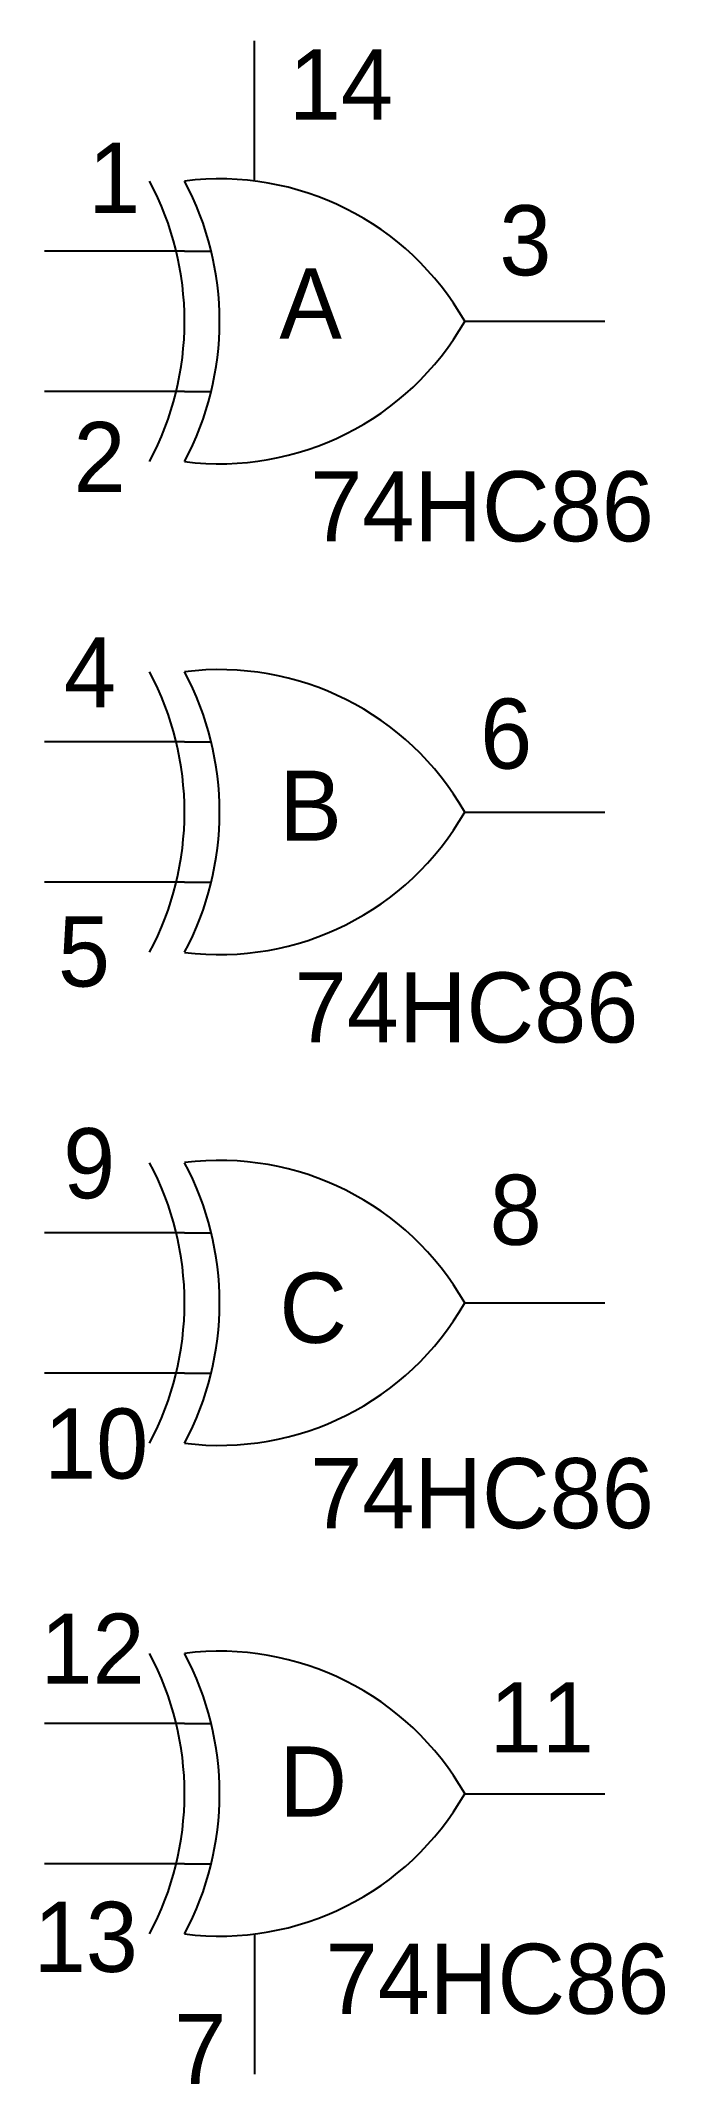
# Model space of a CAD drawing. Extents: x 0.85 to 1.29, y 10.04 to 11.5.
import ezdxf

# ---------------------------------------------------------------- set-up
doc = ezdxf.new("R2010")
doc.units = 0
doc.header["$MEASUREMENT"] = 0
doc.layers.get('0').update_dxf_attribs({"linetype": 'CONTINUOUS'})

msp = doc.modelspace()

# ---------------------------------------------------------------- linework, layer by layer
for p, q in [((1, 11.4), (1, 11.5)), ((0.95, 11.35), (0.85, 11.35)), ((0.95, 11.35), (0.969, 11.35)), ((1.15, 11.3), (1.25, 11.3)), ((0.95, 11.25), (0.85, 11.25)), ((0.95, 11.25), (0.9689, 11.25)), ((0.95, 11), (0.85, 11)), ((0.95, 11), (0.969, 11)), ((1.15, 10.95), (1.25, 10.95)), ((0.95, 10.9), (0.85, 10.9)), ((0.95, 10.9), (0.9689, 10.9)), ((0.95, 10.65), (0.85, 10.65)), ((0.95, 10.65), (0.969, 10.65)), ((1.15, 10.6), (1.25, 10.6)), ((0.95, 10.55), (0.85, 10.55)), ((0.95, 10.55), (0.9689, 10.55)), ((0.95, 10.3), (0.85, 10.3)), ((0.95, 10.3), (0.969, 10.3)), ((1.15, 10.25), (1.25, 10.25)), ((0.95, 10.2), (0.85, 10.2)), ((0.95, 10.2), (0.9689, 10.2)), ((1, 10.15), (1, 10.05))]:
    msp.add_line(p, q)
for centre, radius, start, end in [((0.7375, 11.3), 0.2125, 331.9275, 28.0725), ((0.975, 11.2), 0.2016, 29.7449, 97.125), ((0.7625, 11.3), 0.2125, 331.9275, 28.0725), ((0.975, 11.4), 0.2016, 262.875, 330.2551), ((0.7375, 10.95), 0.2125, 331.9275, 28.0725), ((0.975, 10.85), 0.2016, 29.7449, 97.125), ((0.7625, 10.95), 0.2125, 331.9275, 28.0725), ((0.975, 11.05), 0.2016, 262.875, 330.2551), ((0.7375, 10.6), 0.2125, 331.9275, 28.0725), ((0.975, 10.5), 0.2016, 29.7449, 97.125), ((0.7625, 10.6), 0.2125, 331.9275, 28.0725), ((0.975, 10.7), 0.2016, 262.875, 330.2551), ((0.7375, 10.25), 0.2125, 331.9275, 28.0725), ((0.975, 10.15), 0.2016, 29.7449, 97.125), ((0.7625, 10.25), 0.2125, 331.9275, 28.0725), ((0.975, 10.35), 0.2016, 262.875, 330.2551)]:
    msp.add_arc(centre, radius, start, end)

# ---------------------------------------------------------------- texts
for s, p in [('14', (1.0245, 11.4439)), ('1', (0.8812, 11.3773)), ('3', (1.1747, 11.3328)), ('A', (1.0177, 11.2877)), ('2', (0.8707, 11.1782)), ('74HC86', (1.0397, 11.1431)), ('4', (0.8639, 11.0247)), ('6', (1.161, 10.981)), ('B', (1.0177, 10.9296)), ('5', (0.8596, 10.8256)), ('74HC86', (1.0286, 10.7857)), ('9', (0.8633, 10.6746)), ('8', (1.1678, 10.6414)), ('C', (1.0177, 10.5715)), ('10', (0.8497, 10.4747)), ('74HC86', (1.0397, 10.4393)), ('12', (0.8471, 10.3284)), ('11', (1.1678, 10.2794)), ('D', (1.0177, 10.2337)), ('13', (0.8423, 10.1229)), ('74HC86', (1.0507, 10.093)), ('7', (0.9426, 10.0429))]:
    msp.add_text(s, height=0.05).set_placement(p)

doc.saveas('drawing.dxf')
